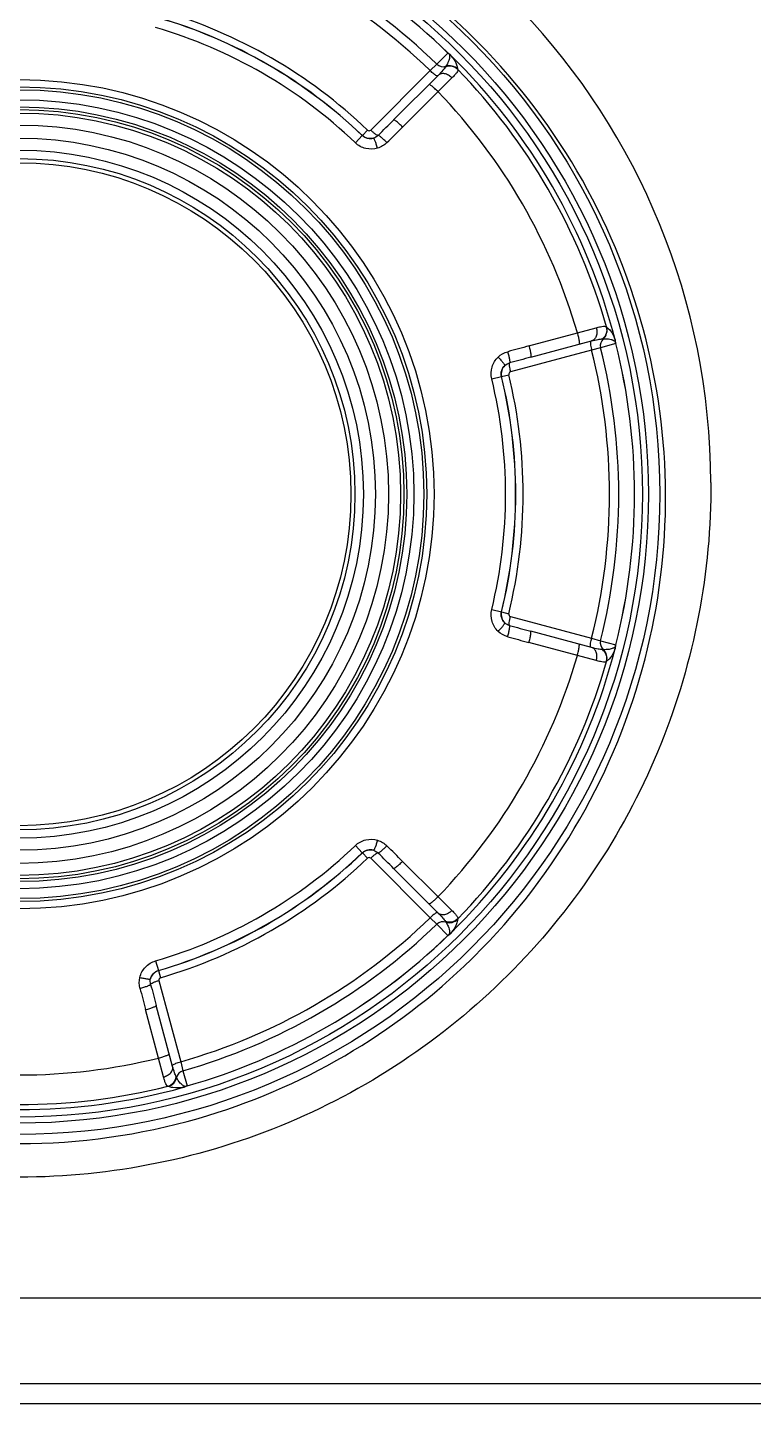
# Model space of a CAD drawing. Header units: millimetres. Extents: x -1686 to 4120, y -1850 to 2563.
# Drawn here: x 555.7 to 587.8, y -130 to -69.3 of the extents above; entities that cross this region are included whole.
import ezdxf

# ---------------------------------------------------------------- set-up
doc = ezdxf.new("R2010")
doc.units = ezdxf.units.MM
doc.header["$LTSCALE"] = 65.395
doc.layers.add('GEOM', color=7, linetype='CONTINUOUS')

msp = doc.modelspace()

# ---------------------------------------------------------------- linework, layer by layer
at = {"layer": 'GEOM', "linetype": 'Continuous'}
for p, q in [((573.801, -70.89), (574.294, -70.397)), ((574.329, -70.426), (574.294, -70.397)), ((574.294, -70.397), (574.294, -70.397)), ((574.351, -70.442), (574.329, -70.426)), ((574.35, -70.443), (574.351, -70.442)), ((573.509, -71.175), (573.801, -70.89)), ((570.886, -73.799), (573.509, -71.175)), ((573.866, -71.383), (571.899, -73.349)), ((574.471, -71.494), (573.855, -72.102)), ((573.855, -72.102), (572.293, -73.665)), ((570.21, -74.362), (570.516, -74.041)), ((570.516, -74.041), (570.52, -74.037)), ((570.52, -74.037), (570.745, -73.802)), ((580.004, -82.752), (580.838, -82.523)), ((577.869, -83.324), (580.004, -82.752)), ((577.946, -83.823), (580.632, -83.103)), ((581.689, -83.153), (581.674, -83.059)), ((581.688, -83.153), (581.689, -83.153)), ((580.634, -83.515), (577.05, -84.475)), ((581.027, -83.405), (580.634, -83.515)), ((581.7, -83.225), (581.027, -83.405)), ((581.7, -83.225), (581.7, -83.225)), ((576.225, -84.78), (576.656, -84.674)), ((576.66, -84.673), (576.656, -84.674)), ((576.66, -84.673), (576.977, -84.596)), ((576.225, -94.959), (576.656, -95.064)), ((576.656, -95.064), (576.66, -95.065)), ((576.66, -95.065), (576.977, -95.143)), ((577.05, -95.263), (580.634, -96.223)), ((580.632, -96.636), (577.946, -95.916)), ((580.004, -96.986), (577.869, -96.414)), ((580.634, -96.223), (581.027, -96.334)), ((581.027, -96.334), (581.7, -96.514)), ((581.7, -96.514), (581.7, -96.514)), ((580.838, -97.215), (580.004, -96.986)), ((581.688, -96.585), (581.689, -96.585)), ((570.21, -105.377), (570.516, -105.698)), ((570.52, -105.701), (570.516, -105.698)), ((570.52, -105.701), (570.745, -105.937)), ((573.509, -108.563), (570.886, -105.94)), ((572.293, -106.074), (573.855, -107.636)), ((571.899, -106.389), (573.866, -108.355)), ((573.855, -107.636), (574.471, -108.244)), ((573.801, -108.849), (573.509, -108.563)), ((574.294, -109.341), (573.801, -108.849)), ((574.35, -109.295), (574.351, -109.296)), ((574.351, -109.296), (574.424, -109.236)), ((574.294, -109.341), (574.294, -109.342)), ((561.394, -110.466), (561.519, -110.892)), ((561.519, -110.892), (561.52, -110.897)), ((561.52, -110.897), (561.611, -111.21)), ((561.544, -111.334), (562.504, -114.917)), ((561.528, -114.753), (560.956, -112.619)), ((562.146, -115.122), (561.426, -112.436)), ((561.747, -115.59), (561.528, -114.753)), ((562.504, -114.917), (562.605, -115.313)), ((562.605, -115.313), (562.785, -115.986)), ((562.785, -115.986), (562.786, -115.986)), ((562.718, -116.012), (562.718, -116.012)), ((661.162, -125.351), (189.597, -125.351)), ((661.162, -129.128), (189.597, -129.128)), ((426.979, -130), (778.779, -130))]:
    msp.add_line(p, q, dxfattribs=at)
for points in [[(574.424, -70.502), (574.414, -70.493), (574.351, -70.442)], [(581.7, -83.225), (581.692, -83.18), (581.689, -83.153)], [(581.689, -96.585), (581.692, -96.558), (581.7, -96.514)], [(581.674, -96.679), (581.677, -96.666), (581.689, -96.585)], [(574.294, -109.342), (574.328, -109.312), (574.351, -109.296)], [(562.718, -116.012), (562.743, -116.001), (562.786, -115.986)], [(562.629, -116.046), (562.642, -116.042), (562.718, -116.012)]]:
    msp.add_lwpolyline(points, dxfattribs=at)
for radius in [28.259, 27.759, 27.493, 18.3, 17.98, 17.85, 17.411, 17.096, 16.974, 16.824, 16.292, 15.714, 15.182, 14.813, 14.63]:
    msp.add_circle((555.379, -89.869), radius, dxfattribs=at)
for centre, radius, start, end in [((555.379, -89.494), 30.517, 0.26786, 86.7124), ((555.379, -90.013), 28.519, 46.01617, 74.12298), ((555.379, -89.869), 27.146, 45.83205, 74.16795), ((555.379, -89.869), 27.147, 45.83205, 74.16795), ((555.379, -89.869), 26.042, 45.87764, 74.12236), ((555.379, -89.869), 26.45, 45.85363, 74.14637), ((555.379, -89.869), 22.233, 46.27873, 73.72127), ((555.379, -89.869), 21.901, 46.27901, 73.72099), ((555.379, -89.869), 21.906, 46.27873, 73.72127), ((555.379, -89.869), 21.457, 46.27901, 73.72099), ((555.341, -90.05), 28.571, 45.67864, 46.01486), ((555.375, -90.014), 28.522, 15.03154, 45.67717), ((574.571, -70.112), 0.398, 225.83434, 231.05948), ((574.571, -70.111), 0.398, 231.06181, 236.30173), ((574.084, -70.851), 0.487, 48.55672, 56.84319), ((574.08, -70.603), 0.4, 225.82059, 288.07365), ((574.36, -71.458), 0.5, 44.15013, 108.19029), ((574.084, -70.85), 0.486, 45.67163, 48.55375), ((555.379, -89.869), 27.162, 14.51942, 45.48058), ((573.119, -71.62), 1.718, 37.25881, 40.56233), ((555.379, -89.869), 26.94, 15.91063, 44.08937), ((555.379, -89.869), 25.632, 16.12013, 43.87987), ((307.977, 190.572), 373.242, 314.85168, 315.00012), ((570.865, -73.676), 0.5, 226.287, 286.54328), ((453.459, 45.158), 168.049, 314.67055, 315.00269), ((580.814, -82.637), 0.5, 311.81989, 15.85183), ((581.415, -83.307), 0.4, 131.92193, 194.17887), ((581.202, -83.18), 0.487, 3.15662, 14.32656), ((581.527, -83.279), 0.205, 38.04753, 39.07496), ((582.086, -83.127), 0.399, 183.70444, 194.15472), ((555.247, -90.029), 28.65, 0.32043, 14.99362), ((621.355, -245.644), 168.043, 104.99731, 105.32945), ((555.379, -89.869), 26.042, 345.87764, 14.12236), ((555.379, -89.869), 26.45, 345.85363, 14.14637), ((555.379, -89.869), 27.147, 345.83205, 14.16795), ((555.379, -89.869), 27.146, 345.83205, 14.16795), ((577.146, -84.555), 0.5, 133.45674, 193.713), ((674.55, -444.356), 373.251, 104.99988, 105.14832), ((555.379, -89.869), 21.457, 346.27901, 13.72099), ((555.379, -89.869), 21.901, 346.27901, 13.72099), ((555.379, -89.869), 21.906, 346.27873, 13.72127), ((555.379, -89.869), 22.233, 346.27873, 13.72127), ((555.247, -89.996), 28.649, 345.57017, 0.25327), ((577.146, -95.184), 0.5, 166.287, 226.54328), ((674.547, 264.609), 373.242, 254.85168, 255.00012), ((621.356, 65.911), 168.049, 254.67055, 255.00269), ((581.415, -96.431), 0.4, 165.82059, 228.07365), ((582.086, -96.611), 0.399, 165.84607, 176.29478), ((555.379, -89.869), 25.632, 316.12013, 343.87987), ((555.379, -89.869), 27.162, 314.51942, 345.48058), ((555.375, -90.009), 28.522, 314.73908, 345.53249), ((580.814, -97.102), 0.5, 344.15013, 48.19029), ((581.421, -96.323), 0.378, 297.71511, 300.63708), ((581.203, -96.559), 0.486, 345.67164, 348.55354), ((581.202, -96.559), 0.487, 348.55651, 356.84319), ((581.526, -96.458), 0.206, 320.53235, 321.95064), ((555.379, -89.869), 26.94, 315.91063, 344.08937), ((555.379, -89.869), 21.457, 286.27901, 313.72099), ((570.865, -106.062), 0.5, 73.45674, 133.713), ((453.462, -224.893), 168.043, 44.99731, 45.32945), ((555.379, -89.869), 21.901, 286.27901, 313.72099), ((555.379, -89.869), 21.906, 286.27873, 313.72127), ((555.379, -89.869), 22.233, 286.27873, 313.72127), ((307.97, -370.317), 373.251, 44.99988, 45.14832), ((555.379, -89.869), 26.042, 285.87764, 314.12236), ((574.36, -108.28), 0.5, 251.81989, 315.85183), ((555.379, -89.869), 26.45, 285.85363, 314.14637), ((574.08, -109.135), 0.4, 71.92193, 134.17887), ((574.571, -109.627), 0.399, 123.70444, 134.15472), ((574.084, -108.888), 0.487, 303.15663, 314.32655), ((574.16, -109.219), 0.205, 338.04771, 339.07477), ((555.379, -89.869), 27.146, 285.83205, 314.16795), ((555.379, -89.869), 27.147, 285.83205, 314.16795), ((555.379, -90.011), 28.519, 286.06963, 314.40025), ((555.341, -89.973), 28.572, 314.4014, 314.73744), ((561.66, -111.377), 0.5, 106.287, 166.54338), ((723.277, -69.117), 168.049, 194.67055, 195.00269), ((921.95, -15.833), 373.242, 194.85168, 195.00012), ((555.379, -89.869), 25.632, 256.12013, 283.87987), ((562.714, -115.698), 0.4, 105.82059, 168.07365), ((561.833, -115.513), 0.5, 284.15013, 348.19029), ((562.894, -116.369), 0.399, 105.84607, 116.29478), ((555.379, -89.869), 27.162, 254.51942, 285.48058), ((555.379, -89.869), 26.94, 255.91063, 284.08937), ((562.498, -115.578), 0.486, 285.67163, 288.55375), ((562.498, -115.577), 0.487, 288.55672, 296.84319), ((562.746, -115.808), 0.206, 260.45198, 261.95049), ((555.379, -90.016), 28.514, 253.92972, 286.07071)]:
    msp.add_arc(centre, radius, start, end, dxfattribs=at)
for points in [[(574.35, -70.443), (574.354, -70.452), (574.357, -70.461), (574.359, -70.47)], [(571.214, -74.032), (571.158, -74.089), (571.085, -74.132), (571.008, -74.155)], [(571.602, -74.352), (571.488, -74.464), (571.343, -74.55), (571.19, -74.596)], [(576.512, -83.814), (576.628, -83.704), (576.775, -83.621), (576.929, -83.579)], [(576.802, -84.192), (576.861, -84.137), (576.935, -84.095), (577.012, -84.074)], [(576.929, -96.159), (576.775, -96.117), (576.628, -96.034), (576.512, -95.925)], [(577.012, -95.664), (576.935, -95.643), (576.861, -95.602), (576.802, -95.547)], [(571.008, -105.583), (571.085, -105.606), (571.158, -105.65), (571.214, -105.706)], [(571.19, -105.142), (571.343, -105.188), (571.488, -105.274), (571.602, -105.387)], [(560.707, -111.677), (560.666, -111.523), (560.664, -111.353), (560.701, -111.198)], [(561.177, -111.501), (561.157, -111.424), (561.156, -111.339), (561.174, -111.261)], [(562.614, -115.972), (562.596, -115.961), (562.58, -115.949), (562.564, -115.936)], [(562.647, -115.99), (562.636, -115.984), (562.625, -115.978), (562.614, -115.972)]]:
    msp.add_open_spline(points, degree=3, dxfattribs=at)
for points, knots in [([(574.182, -71.016), (574.149, -71.067), (574.047, -71.193), (573.937, -71.312), (573.866, -71.383)], [0, 0, 0, 0, 0.375633, 1, 1, 1, 1]), ([(574.729, -71.125), (574.661, -71.056), (574.479, -70.956), (574.272, -70.979), (574.182, -71.016)], [0, 0, 0, 0, 0.498106, 1, 1, 1, 1]), ([(574.204, -70.983), (574.203, -70.985), (574.196, -70.995), (574.188, -71.007), (574.182, -71.016)], [0, 0, 0, 0, 0.119525, 1, 1, 1, 1]), ([(574.348, -70.678), (574.34, -70.707), (574.303, -70.813), (574.249, -70.913), (574.204, -70.983)], [0, 0, 0, 0, 0.261991, 1, 1, 1, 1]), ([(574.366, -70.575), (574.366, -70.584), (574.362, -70.619), (574.354, -70.653), (574.348, -70.678)], [0, 0, 0, 0, 0.263094, 1, 1, 1, 1]), ([(574.359, -70.47), (574.36, -70.474), (574.364, -70.489), (574.366, -70.504), (574.367, -70.515)], [0, 0, 0, 0, 0.273346, 1, 1, 1, 1]), ([(574.367, -70.515), (574.367, -70.52), (574.368, -70.54), (574.368, -70.56), (574.366, -70.575)], [0, 0, 0, 0, 0.26621, 1, 1, 1, 1]), ([(574.486, -70.579), (574.565, -70.683), (574.668, -70.852), (574.716, -71.045), (574.719, -71.11)], [0, 0, 0, 0, 0.664893, 1, 1, 1, 1]), ([(573.724, -71.359), (573.707, -71.348), (573.632, -71.291), (573.562, -71.227), (573.509, -71.175)], [0, 0, 0, 0, 0.215715, 1, 1, 1, 1]), ([(573.843, -71.406), (573.833, -71.415), (573.78, -71.398), (573.749, -71.376), (573.724, -71.359)], [0, 0, 0, 0, 0.314915, 1, 1, 1, 1]), ([(574.471, -71.494), (574.425, -71.448), (574.325, -71.37), (574.156, -71.304), (573.992, -71.301), (573.899, -71.35), (573.866, -71.383)], [0, 0, 0, 0, 0.28904, 0.557234, 0.792097, 1, 1, 1, 1]), ([(574.729, -71.125), (574.738, -71.138), (574.724, -71.19), (574.678, -71.265), (574.589, -71.374), (574.515, -71.451), (574.471, -71.494)], [0, 0, 0, 0, 0.099683, 0.297656, 0.599981, 1, 1, 1, 1]), ([(574.719, -71.11), (574.719, -71.111), (574.722, -71.116), (574.726, -71.121), (574.729, -71.125)], [0, 0, 0, 0, 0.116284, 1, 1, 1, 1]), ([(573.855, -72.102), (573.81, -72.057), (573.725, -71.975), (573.619, -71.883), (573.548, -71.828), (573.508, -71.801), (573.483, -71.787), (573.465, -71.784), (573.462, -71.787)], [0, 0, 0, 0, 0.376116, 0.695926, 0.819239, 0.912115, 0.971628, 1, 1, 1, 1]), ([(572.293, -73.665), (572.247, -73.62), (572.162, -73.538), (572.057, -73.446), (571.986, -73.39), (571.946, -73.364), (571.921, -73.35), (571.903, -73.346), (571.899, -73.349)], [0, 0, 0, 0, 0.376103, 0.695917, 0.819234, 0.912114, 0.971629, 1, 1, 1, 1]), ([(571.008, -74.155), (570.925, -74.18), (570.742, -74.189), (570.58, -74.102), (570.516, -74.041)], [0, 0, 0, 0, 0.495921, 1, 1, 1, 1]), ([(570.745, -73.802), (570.764, -73.819), (570.817, -73.84), (570.868, -73.817), (570.886, -73.799)], [0, 0, 0, 0, 0.502184, 1, 1, 1, 1]), ([(571.214, -74.032), (571.209, -74.035), (571.192, -74.033), (571.149, -74.016), (571.08, -73.971), (570.986, -73.895), (570.92, -73.833), (570.886, -73.799)], [0, 0, 0, 0, 0.044984, 0.115733, 0.337115, 0.644949, 1, 1, 1, 1]), ([(571.602, -74.352), (571.559, -74.308), (571.478, -74.229), (571.377, -74.14), (571.307, -74.084), (571.267, -74.055), (571.238, -74.038), (571.221, -74.031), (571.214, -74.032)], [0, 0, 0, 0, 0.361258, 0.673603, 0.797796, 0.895144, 0.962629, 1, 1, 1, 1]), ([(571.19, -74.596), (571.023, -74.646), (570.657, -74.658), (570.336, -74.482), (570.21, -74.362)], [0, 0, 0, 0, 0.499381, 1, 1, 1, 1]), ([(571.19, -74.596), (571.172, -74.539), (571.138, -74.433), (571.093, -74.311), (571.059, -74.233), (571.039, -74.192), (571.024, -74.168), (571.013, -74.155), (571.008, -74.155)], [0, 0, 0, 0, 0.374731, 0.691497, 0.814316, 0.907968, 0.969619, 1, 1, 1, 1]), ([(580.838, -82.523), (580.856, -82.586), (580.873, -82.712), (580.846, -82.89), (580.766, -83.035), (580.677, -83.091), (580.632, -83.103)], [0, 0, 0, 0, 0.28904, 0.557235, 0.792098, 1, 1, 1, 1]), ([(580.838, -82.523), (580.898, -82.507), (581.002, -82.48), (581.141, -82.458), (581.229, -82.456), (581.28, -82.47), (581.287, -82.484)], [0, 0, 0, 0, 0.400011, 0.702339, 0.900289, 1, 1, 1, 1]), ([(581.287, -82.484), (581.313, -82.577), (581.308, -82.785), (581.185, -82.953), (581.108, -83.012)], [0, 0, 0, 0, 0.498105, 1, 1, 1, 1]), ([(581.287, -82.484), (581.288, -82.486), (581.291, -82.491), (581.292, -82.498), (581.295, -82.5)], [0, 0, 0, 0, 0.372708, 1, 1, 1, 1]), ([(581.295, -82.5), (581.354, -82.538), (581.518, -82.701), (581.622, -82.911), (581.674, -83.059)], [0, 0, 0, 0, 0.30698, 1, 1, 1, 1]), ([(580.004, -82.752), (580.02, -82.814), (580.049, -82.929), (580.076, -83.066), (580.088, -83.155), (580.091, -83.203), (580.091, -83.232), (580.085, -83.249), (580.08, -83.251)], [0, 0, 0, 0, 0.376105, 0.695911, 0.819225, 0.912105, 0.971623, 1, 1, 1, 1]), ([(580.601, -83.111), (580.588, -83.115), (580.577, -83.17), (580.579, -83.207), (580.582, -83.237)], [0, 0, 0, 0, 0.314912, 1, 1, 1, 1]), ([(580.632, -83.103), (580.729, -83.077), (580.887, -83.041), (581.047, -83.015), (581.108, -83.012)], [0, 0, 0, 0, 0.62438, 1, 1, 1, 1]), ([(581.108, -83.012), (581.113, -83.012), (581.126, -83.011), (581.139, -83.01), (581.148, -83.009)], [0, 0, 0, 0, 0.375999, 1, 1, 1, 1]), ([(581.148, -83.009), (581.176, -83.008), (581.296, -83.006), (581.417, -83.018), (581.505, -83.044)], [0, 0, 0, 0, 0.240834, 1, 1, 1, 1]), ([(581.505, -83.044), (581.519, -83.048), (581.585, -83.07), (581.651, -83.107), (581.686, -83.15)], [0, 0, 0, 0, 0.210688, 1, 1, 1, 1]), ([(576.929, -83.579), (576.945, -83.638), (576.973, -83.748), (577.001, -83.879), (577.014, -83.968), (577.019, -84.017), (577.019, -84.05), (577.016, -84.069), (577.012, -84.074)], [0, 0, 0, 0, 0.361263, 0.67361, 0.797803, 0.89515, 0.962633, 1, 1, 1, 1]), ([(577.869, -83.324), (577.886, -83.386), (577.914, -83.501), (577.941, -83.638), (577.954, -83.727), (577.957, -83.775), (577.956, -83.804), (577.95, -83.821), (577.946, -83.823)], [0, 0, 0, 0, 0.376103, 0.695917, 0.819234, 0.912114, 0.971629, 1, 1, 1, 1]), ([(580.582, -83.237), (580.583, -83.257), (580.595, -83.351), (580.615, -83.444), (580.634, -83.515)], [0, 0, 0, 0, 0.215714, 1, 1, 1, 1]), ([(576.225, -84.78), (576.183, -84.61), (576.191, -84.244), (576.385, -83.933), (576.512, -83.814)], [0, 0, 0, 0, 0.500619, 1, 1, 1, 1]), ([(576.512, -83.814), (576.553, -83.858), (576.627, -83.94), (576.71, -84.04), (576.761, -84.109), (576.786, -84.146), (576.799, -84.171), (576.805, -84.187), (576.802, -84.192)], [0, 0, 0, 0, 0.374738, 0.691503, 0.81432, 0.907969, 0.969618, 1, 1, 1, 1]), ([(576.656, -84.674), (576.635, -84.589), (576.64, -84.405), (576.739, -84.251), (576.802, -84.192)], [0, 0, 0, 0, 0.50408, 1, 1, 1, 1]), ([(577.012, -84.074), (577.007, -84.078), (577, -84.093), (576.993, -84.138), (576.998, -84.221), (577.017, -84.34), (577.038, -84.428), (577.05, -84.475)], [0, 0, 0, 0, 0.044983, 0.115731, 0.33711, 0.644943, 1, 1, 1, 1]), ([(577.05, -84.475), (577.026, -84.482), (576.98, -84.515), (576.971, -84.571), (576.977, -84.596)], [0, 0, 0, 0, 0.497816, 1, 1, 1, 1]), ([(585.896, -89.352), (585.914, -93.272), (584.396, -101.237), (577.731, -111.425), (567.551, -118.369), (555.379, -120.837), (543.208, -118.369), (533.028, -111.425), (526.362, -101.237), (524.845, -93.272), (524.863, -89.352)], [0, 0, 0, 0, 0.123101, 0.247266, 0.373034, 0.5, 0.626966, 0.752734, 0.876898, 1, 1, 1, 1]), ([(576.512, -95.925), (576.385, -95.805), (576.191, -95.495), (576.183, -95.128), (576.225, -94.959)], [0, 0, 0, 0, 0.499381, 1, 1, 1, 1]), ([(576.802, -95.547), (576.739, -95.488), (576.64, -95.333), (576.635, -95.149), (576.656, -95.064)], [0, 0, 0, 0, 0.495921, 1, 1, 1, 1]), ([(576.977, -95.143), (576.971, -95.167), (576.98, -95.224), (577.026, -95.257), (577.05, -95.263)], [0, 0, 0, 0, 0.502184, 1, 1, 1, 1]), ([(577.012, -95.664), (577.007, -95.661), (577, -95.645), (576.993, -95.6), (576.998, -95.517), (577.017, -95.398), (577.038, -95.31), (577.05, -95.263)], [0, 0, 0, 0, 0.044984, 0.115733, 0.337115, 0.644949, 1, 1, 1, 1]), ([(576.512, -95.925), (576.553, -95.881), (576.627, -95.799), (576.71, -95.698), (576.761, -95.63), (576.786, -95.592), (576.799, -95.567), (576.805, -95.551), (576.802, -95.547)], [0, 0, 0, 0, 0.374731, 0.691497, 0.814316, 0.907968, 0.969619, 1, 1, 1, 1]), ([(576.929, -96.159), (576.945, -96.101), (576.973, -95.991), (577.001, -95.859), (577.014, -95.77), (577.019, -95.721), (577.019, -95.688), (577.016, -95.669), (577.012, -95.664)], [0, 0, 0, 0, 0.361258, 0.673603, 0.797796, 0.895144, 0.962629, 1, 1, 1, 1]), ([(577.869, -96.414), (577.886, -96.353), (577.914, -96.238), (577.941, -96.101), (577.954, -96.011), (577.957, -95.963), (577.956, -95.935), (577.95, -95.917), (577.946, -95.916)], [0, 0, 0, 0, 0.376103, 0.695917, 0.819234, 0.912114, 0.971629, 1, 1, 1, 1]), ([(580.004, -96.986), (580.02, -96.924), (580.049, -96.81), (580.076, -96.673), (580.088, -96.583), (580.091, -96.535), (580.091, -96.506), (580.085, -96.489), (580.08, -96.488)], [0, 0, 0, 0, 0.376116, 0.695926, 0.819239, 0.912115, 0.971628, 1, 1, 1, 1]), ([(580.601, -96.627), (580.588, -96.624), (580.577, -96.569), (580.579, -96.531), (580.582, -96.501)], [0, 0, 0, 0, 0.314915, 1, 1, 1, 1]), ([(580.582, -96.501), (580.583, -96.481), (580.595, -96.387), (580.615, -96.295), (580.634, -96.223)], [0, 0, 0, 0, 0.215715, 1, 1, 1, 1]), ([(581.108, -96.726), (581.047, -96.723), (580.887, -96.697), (580.729, -96.662), (580.632, -96.636)], [0, 0, 0, 0, 0.375633, 1, 1, 1, 1]), ([(580.838, -97.215), (580.856, -97.153), (580.873, -97.027), (580.846, -96.848), (580.766, -96.704), (580.677, -96.648), (580.632, -96.636)], [0, 0, 0, 0, 0.28904, 0.557234, 0.792097, 1, 1, 1, 1]), ([(581.148, -96.729), (581.146, -96.729), (581.133, -96.728), (581.119, -96.727), (581.108, -96.726)], [0, 0, 0, 0, 0.119525, 1, 1, 1, 1]), ([(581.287, -97.254), (581.313, -97.161), (581.308, -96.953), (581.185, -96.785), (581.108, -96.726)], [0, 0, 0, 0, 0.498106, 1, 1, 1, 1]), ([(581.498, -96.697), (581.468, -96.705), (581.353, -96.73), (581.234, -96.733), (581.148, -96.729)], [0, 0, 0, 0, 0.263224, 1, 1, 1, 1]), ([(581.674, -96.679), (581.622, -96.828), (581.518, -97.037), (581.354, -97.201), (581.295, -97.238)], [0, 0, 0, 0, 0.693021, 1, 1, 1, 1]), ([(581.597, -96.658), (581.589, -96.662), (581.557, -96.678), (581.523, -96.69), (581.498, -96.697)], [0, 0, 0, 0, 0.265449, 1, 1, 1, 1]), ([(581.685, -96.589), (581.679, -96.597), (581.658, -96.619), (581.633, -96.638), (581.614, -96.649)], [0, 0, 0, 0, 0.302924, 1, 1, 1, 1]), ([(581.287, -97.254), (581.28, -97.268), (581.229, -97.283), (581.141, -97.28), (581.002, -97.258), (580.898, -97.232), (580.838, -97.215)], [0, 0, 0, 0, 0.099683, 0.297656, 0.599981, 1, 1, 1, 1]), ([(581.295, -97.238), (581.295, -97.239), (581.291, -97.244), (581.289, -97.249), (581.287, -97.254)], [0, 0, 0, 0, 0.116284, 1, 1, 1, 1]), ([(570.21, -105.377), (570.336, -105.256), (570.657, -105.08), (571.023, -105.093), (571.19, -105.142)], [0, 0, 0, 0, 0.500619, 1, 1, 1, 1]), ([(570.516, -105.698), (570.58, -105.637), (570.742, -105.55), (570.925, -105.558), (571.008, -105.583)], [0, 0, 0, 0, 0.50408, 1, 1, 1, 1]), ([(571.19, -105.142), (571.172, -105.2), (571.138, -105.305), (571.093, -105.428), (571.059, -105.506), (571.039, -105.547), (571.024, -105.57), (571.013, -105.583), (571.008, -105.583)], [0, 0, 0, 0, 0.374738, 0.691503, 0.81432, 0.907969, 0.969618, 1, 1, 1, 1]), ([(571.602, -105.387), (571.559, -105.43), (571.478, -105.509), (571.377, -105.599), (571.307, -105.655), (571.267, -105.683), (571.238, -105.7), (571.221, -105.707), (571.215, -105.706)], [0, 0, 0, 0, 0.361263, 0.67361, 0.797803, 0.89515, 0.962633, 1, 1, 1, 1]), ([(570.886, -105.94), (570.868, -105.922), (570.817, -105.899), (570.764, -105.919), (570.745, -105.937)], [0, 0, 0, 0, 0.497816, 1, 1, 1, 1]), ([(571.214, -105.706), (571.209, -105.704), (571.192, -105.705), (571.149, -105.722), (571.08, -105.768), (570.986, -105.843), (570.92, -105.905), (570.886, -105.94)], [0, 0, 0, 0, 0.044983, 0.115731, 0.33711, 0.644943, 1, 1, 1, 1]), ([(572.293, -106.074), (572.247, -106.119), (572.162, -106.201), (572.057, -106.293), (571.986, -106.348), (571.946, -106.375), (571.921, -106.389), (571.903, -106.392), (571.899, -106.389)], [0, 0, 0, 0, 0.376103, 0.695917, 0.819234, 0.912114, 0.971629, 1, 1, 1, 1]), ([(573.855, -107.636), (573.81, -107.681), (573.725, -107.763), (573.619, -107.855), (573.548, -107.911), (573.508, -107.937), (573.483, -107.951), (573.465, -107.955), (573.462, -107.951)], [0, 0, 0, 0, 0.376105, 0.695911, 0.819225, 0.912105, 0.971623, 1, 1, 1, 1]), ([(573.724, -108.379), (573.707, -108.391), (573.632, -108.447), (573.562, -108.511), (573.509, -108.563)], [0, 0, 0, 0, 0.215714, 1, 1, 1, 1]), ([(573.843, -108.333), (573.833, -108.323), (573.78, -108.341), (573.749, -108.362), (573.724, -108.379)], [0, 0, 0, 0, 0.314912, 1, 1, 1, 1]), ([(574.471, -108.244), (574.425, -108.291), (574.325, -108.369), (574.156, -108.435), (573.992, -108.438), (573.899, -108.388), (573.866, -108.355)], [0, 0, 0, 0, 0.28904, 0.557235, 0.792098, 1, 1, 1, 1]), ([(573.866, -108.355), (573.937, -108.427), (574.047, -108.545), (574.149, -108.671), (574.182, -108.722)], [0, 0, 0, 0, 0.62438, 1, 1, 1, 1]), ([(574.729, -108.613), (574.661, -108.683), (574.479, -108.783), (574.272, -108.76), (574.182, -108.722)], [0, 0, 0, 0, 0.498105, 1, 1, 1, 1]), ([(574.719, -108.628), (574.716, -108.698), (574.656, -108.922), (574.527, -109.116), (574.424, -109.236)], [0, 0, 0, 0, 0.30698, 1, 1, 1, 1]), ([(574.471, -108.244), (574.515, -108.287), (574.59, -108.364), (574.678, -108.474), (574.724, -108.548), (574.738, -108.601), (574.729, -108.613)], [0, 0, 0, 0, 0.400011, 0.702339, 0.900289, 1, 1, 1, 1]), ([(574.729, -108.613), (574.728, -108.615), (574.724, -108.62), (574.719, -108.625), (574.719, -108.628)], [0, 0, 0, 0, 0.372708, 1, 1, 1, 1]), ([(574.182, -108.722), (574.185, -108.726), (574.192, -108.737), (574.199, -108.749), (574.204, -108.755)], [0, 0, 0, 0, 0.375999, 1, 1, 1, 1]), ([(574.204, -108.755), (574.219, -108.778), (574.278, -108.875), (574.326, -108.98), (574.348, -109.063)], [0, 0, 0, 0, 0.24169, 1, 1, 1, 1]), ([(574.348, -109.063), (574.353, -109.079), (574.37, -109.153), (574.373, -109.235), (574.352, -109.292)], [0, 0, 0, 0, 0.211204, 1, 1, 1, 1]), ([(560.701, -111.198), (560.741, -111.029), (560.914, -110.706), (561.227, -110.515), (561.394, -110.466)], [0, 0, 0, 0, 0.49938, 1, 1, 1, 1]), ([(561.174, -111.261), (561.193, -111.177), (561.278, -111.014), (561.434, -110.917), (561.519, -110.892)], [0, 0, 0, 0, 0.495921, 1, 1, 1, 1]), ([(560.701, -111.198), (560.76, -111.211), (560.868, -111.234), (560.997, -111.257), (561.081, -111.267), (561.127, -111.269), (561.155, -111.268), (561.172, -111.265), (561.174, -111.261)], [0, 0, 0, 0, 0.374731, 0.691497, 0.814316, 0.907968, 0.969619, 1, 1, 1, 1]), ([(560.707, -111.677), (560.766, -111.662), (560.875, -111.631), (561.003, -111.589), (561.086, -111.556), (561.131, -111.535), (561.16, -111.519), (561.175, -111.507), (561.177, -111.501)], [0, 0, 0, 0, 0.361257, 0.673602, 0.797796, 0.895144, 0.962629, 1, 1, 1, 1]), ([(561.177, -111.501), (561.178, -111.495), (561.188, -111.481), (561.223, -111.453), (561.297, -111.416), (561.41, -111.372), (561.497, -111.346), (561.544, -111.334)], [0, 0, 0, 0, 0.044984, 0.115733, 0.337115, 0.644949, 1, 1, 1, 1]), ([(561.611, -111.21), (561.587, -111.218), (561.543, -111.253), (561.537, -111.309), (561.544, -111.334)], [0, 0, 0, 0, 0.502184, 1, 1, 1, 1]), ([(560.956, -112.619), (561.018, -112.602), (561.132, -112.569), (561.264, -112.524), (561.348, -112.49), (561.391, -112.469), (561.415, -112.454), (561.427, -112.44), (561.426, -112.436)], [0, 0, 0, 0, 0.376103, 0.695917, 0.819234, 0.912114, 0.971629, 1, 1, 1, 1]), ([(561.528, -114.753), (561.59, -114.737), (561.703, -114.704), (561.836, -114.659), (561.92, -114.625), (561.962, -114.603), (561.987, -114.589), (561.999, -114.575), (561.998, -114.57)], [0, 0, 0, 0, 0.376116, 0.695926, 0.819239, 0.912115, 0.971628, 1, 1, 1, 1]), ([(561.747, -115.59), (561.81, -115.574), (561.928, -115.526), (562.069, -115.413), (562.154, -115.272), (562.158, -115.167), (562.146, -115.122)], [0, 0, 0, 0, 0.28904, 0.557234, 0.792097, 1, 1, 1, 1]), ([(562.138, -115.091), (562.137, -115.089), (562.138, -115.074), (562.151, -115.064), (562.16, -115.056)], [0, 0, 0, 0, 0.173058, 1, 1, 1, 1]), ([(562.305, -115.579), (562.278, -115.525), (562.22, -115.374), (562.172, -115.219), (562.146, -115.122)], [0, 0, 0, 0, 0.375633, 1, 1, 1, 1]), ([(562.16, -115.056), (562.176, -115.043), (562.22, -115.018), (562.334, -114.968), (562.433, -114.937), (562.504, -114.917)], [0, 0, 0, 0, 0.16872, 0.404333, 1, 1, 1, 1]), ([(561.937, -115.999), (561.922, -116), (561.884, -115.962), (561.842, -115.885), (561.792, -115.753), (561.762, -115.65), (561.747, -115.59)], [0, 0, 0, 0, 0.099683, 0.297656, 0.599981, 1, 1, 1, 1]), ([(561.937, -115.999), (562.031, -115.975), (562.209, -115.866), (562.293, -115.676), (562.305, -115.579)], [0, 0, 0, 0, 0.498106, 1, 1, 1, 1]), ([(562.323, -115.615), (562.322, -115.614), (562.316, -115.602), (562.31, -115.59), (562.305, -115.579)], [0, 0, 0, 0, 0.119525, 1, 1, 1, 1]), ([(562.564, -115.936), (562.536, -115.913), (562.44, -115.818), (562.368, -115.702), (562.323, -115.615)], [0, 0, 0, 0, 0.268677, 1, 1, 1, 1]), ([(562.712, -116.011), (562.706, -116.01), (562.683, -116.005), (562.662, -115.997), (562.647, -115.99)], [0, 0, 0, 0, 0.294108, 1, 1, 1, 1]), ([(561.955, -115.997), (561.955, -115.997), (561.949, -115.997), (561.943, -115.998), (561.937, -115.999)], [0, 0, 0, 0, 0.116284, 1, 1, 1, 1]), ([(562.629, -116.046), (562.474, -116.075), (562.241, -116.09), (562.018, -116.03), (561.955, -115.997)], [0, 0, 0, 0, 0.693021, 1, 1, 1, 1])]:
    msp.add_open_spline(points, degree=3, knots=knots, dxfattribs=at)

doc.saveas('drawing.dxf')
